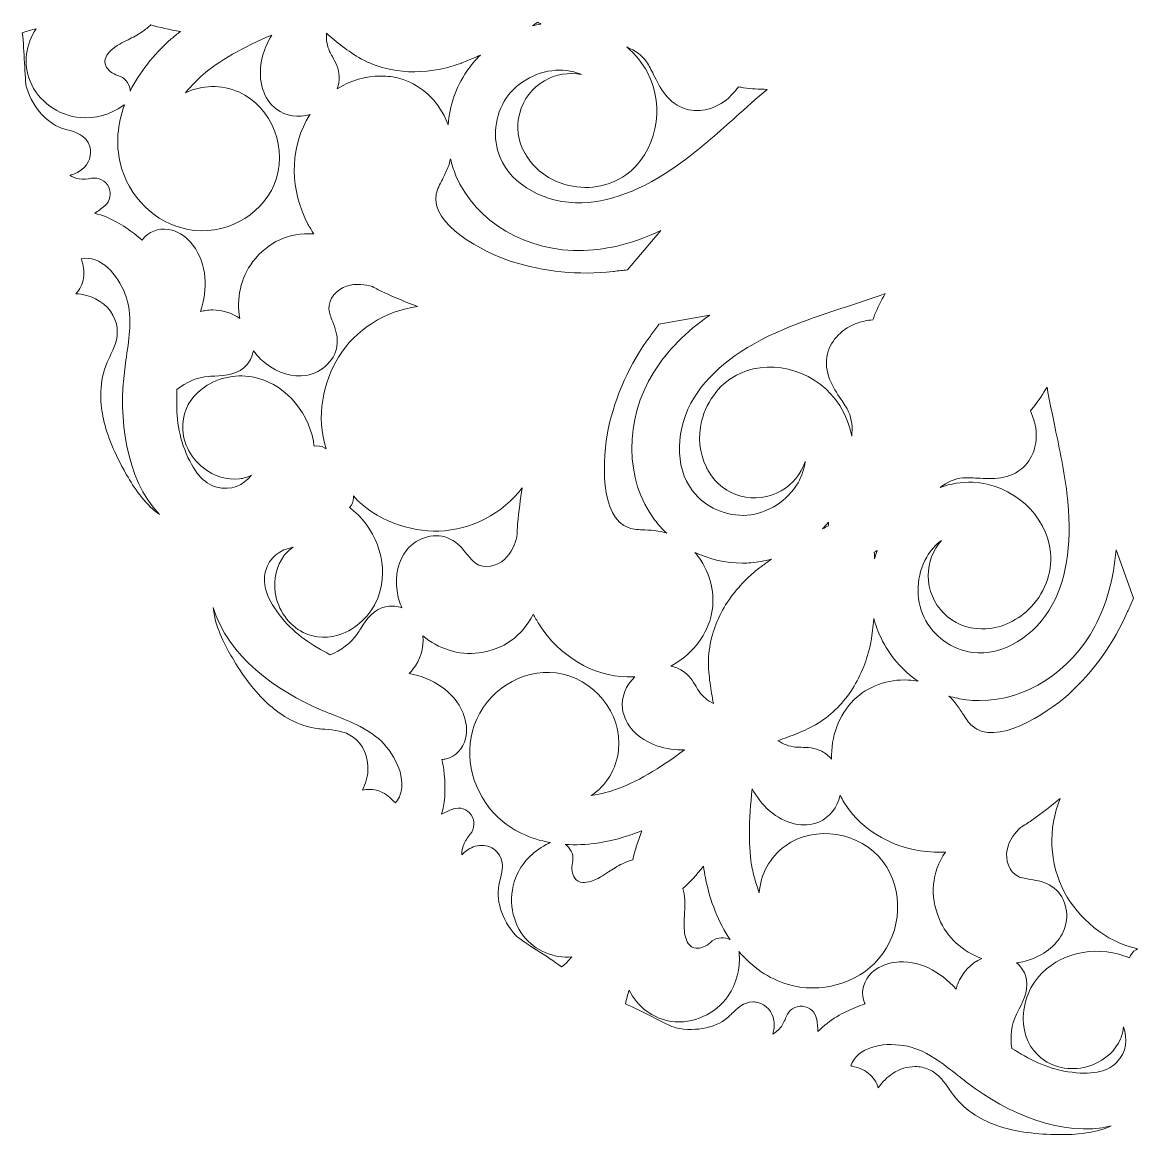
# Model space of a CAD drawing. Header units: inches. Extents: x -5 to 3122, y -2796 to 0.
# Drawn here: x 131.7 to 470.7, y -1914.3 to -1575.3 of the extents above; entities that cross this region are included whole.
import ezdxf

# ---------------------------------------------------------------- set-up
doc = ezdxf.new("R2010")
doc.units = ezdxf.units.IN
doc.header["$MEASUREMENT"] = 0
doc.layers.add('6', color=7, linetype='Continuous')

msp = doc.modelspace()

# ---------------------------------------------------------------- linework, layer by layer
at = {"layer": '6', "lineweight": 0}
for points, knots in [([(160.76, -1591.49), (159.1, -1591.01), (157.65, -1589.86), (157.07, -1588.56), (156.66, -1587.66), (156.69, -1586.75), (157.15, -1585.8), (157.81, -1584.42), (159.17, -1583.15), (161.32, -1581.92), (162.12, -1581.46), (162.96, -1581.03), (163.85, -1580.59), (165.25, -1579.88), (166.7, -1579.15), (168.1, -1578.21), (169.1, -1577.55), (169.98, -1576.82), (170.75, -1576.05), (173.35, -1576.89), (176.41, -1577.58), (179.77, -1578.09), (178.77, -1578.85), (177.84, -1579.61), (176.98, -1580.36), (171.46, -1585.2), (167.25, -1590.61), (164.49, -1596.2), (164.48, -1596.01), (164.46, -1595.82), (164.43, -1595.63), (164.1, -1593.64), (162.7, -1592.05), (160.76, -1591.49)], [0, 0, 0, 0, 1, 1, 1, 2, 2, 2, 3, 3, 3, 4, 4, 4, 5, 5, 5, 6, 6, 6, 7, 7, 7, 8, 8, 8, 9, 9, 9, 10, 10, 10, 11, 11, 11, 11]), ([(288.34, -1575.31), (288.65, -1575.49), (288.97, -1575.67), (289.29, -1575.84), (288.41, -1575.99), (287.53, -1576.18), (286.67, -1576.4), (287.22, -1576.04), (287.78, -1575.68), (288.34, -1575.31)], [0, 0, 0, 0, 1, 1, 1, 2, 2, 2, 3, 3, 3, 3]), ([(156.71, -1631.13), (156.73, -1631.11), (156.78, -1631.07), (156.79, -1631.06), (158.42, -1629.64), (158.88, -1627.38), (157.95, -1625.43), (157, -1623.44), (154.91, -1622.36), (152.74, -1622.73), (151.34, -1622.97), (150.12, -1623.02), (149, -1622.88), (148, -1622.75), (146.96, -1622.37), (146.09, -1621.81), (147.36, -1621.53), (148.63, -1621), (149.81, -1620.06), (151.99, -1618.32), (152.92, -1615.58), (152.17, -1613.08), (151.09, -1609.5), (147.61, -1608.58), (145.31, -1607.96), (145.06, -1607.9), (144.82, -1607.84), (144.58, -1607.77), (139.48, -1606.33), (135.05, -1601.57), (133.03, -1595.33), (132.67, -1594.23), (132.5, -1590.7), (132.35, -1587.59), (132.2, -1584.61), (132.04, -1581.32), (131.69, -1578.5), (133.08, -1577.97), (134.48, -1577.58), (135.88, -1577.33), (132.76, -1581.82), (131.94, -1587.99), (134.04, -1593.19), (136.49, -1599.26), (142.65, -1603.72), (149.37, -1604.28), (153.82, -1604.66), (158.4, -1603.38), (162.26, -1600.71), (162.42, -1600.6), (162.57, -1600.48), (162.72, -1600.36), (160.58, -1606.31), (160.1, -1612.36), (161.44, -1618.07), (163.85, -1628.27), (172.11, -1636.38), (182.01, -1638.25), (192.8, -1640.3), (204.08, -1634.44), (208.25, -1624.64), (212.72, -1614.13), (207.68, -1600.97), (197.47, -1596.49), (192.23, -1594.18), (186.12, -1594.32), (181.28, -1596.79), (183.34, -1594.23), (185.4, -1592.29), (186.56, -1591.27), (191.16, -1587.24), (199.04, -1582.72), (207.51, -1579.18), (206.14, -1581.47), (204.97, -1584.13), (204.4, -1587.06), (203.22, -1593.02), (205, -1598.78), (208.92, -1601.73), (211.75, -1603.86), (215.64, -1604.41), (219.22, -1603.3), (218.79, -1603.94), (218.38, -1604.6), (218.01, -1605.29), (212.95, -1614.43), (213.15, -1626.44), (218.52, -1636.62), (219.06, -1637.63), (219.64, -1638.62), (220.27, -1639.6), (212.72, -1639.17), (206.42, -1642.01), (201.79, -1648.04), (197.99, -1652.96), (196.73, -1659.36), (197.76, -1665.36), (195.41, -1663.58), (192.41, -1662.73), (189.56, -1662.73), (188.84, -1662.73), (188.14, -1662.78), (187.45, -1662.89), (186.91, -1662.97), (186.37, -1663.08), (185.83, -1663.22), (188.05, -1656.42), (188, -1648.79), (183.5, -1643), (181.74, -1640.73), (179.57, -1639.18), (177.24, -1638.52), (174.21, -1637.66), (170.95, -1638.44), (168.94, -1640.51), (168.62, -1640.83), (168.34, -1641.17), (168.09, -1641.54), (167.32, -1640.83), (166.51, -1640.15), (165.68, -1639.52), (162.69, -1637.25), (158.57, -1634.51), (153.64, -1633.35), (154.72, -1632.68), (155.75, -1631.94), (156.71, -1631.13)], [0, 0, 0, 0, 1, 1, 1, 2, 2, 2, 3, 3, 3, 4, 4, 4, 5, 5, 5, 6, 6, 6, 7, 7, 7, 8, 8, 8, 9, 9, 9, 10, 10, 10, 11, 11, 11, 12, 12, 12, 13, 13, 13, 14, 14, 14, 15, 15, 15, 16, 16, 16, 17, 17, 17, 18, 18, 18, 19, 19, 19, 20, 20, 20, 21, 21, 21, 22, 22, 22, 23, 23, 23, 24, 24, 24, 25, 25, 25, 26, 26, 26, 27, 27, 27, 28, 28, 28, 29, 29, 29, 30, 30, 30, 31, 31, 31, 32, 32, 32, 33, 33, 33, 34, 34, 34, 35, 35, 35, 36, 36, 36, 37, 37, 37, 38, 38, 38, 39, 39, 39, 40, 40, 40, 41, 41, 41, 42, 42, 42, 42]), ([(225.93, -1585.74), (225.62, -1585.18), (225.32, -1584.64), (225.09, -1584.13), (224.31, -1582.43), (224.05, -1580.61), (224.12, -1578.59), (225.67, -1579.92), (227.28, -1581.27), (229.02, -1582.63), (230.81, -1583.97), (232.59, -1585.28), (234.81, -1586.5), (237.17, -1587.74), (239.58, -1588.68), (241.97, -1589.28), (246.57, -1590.47), (251.51, -1590.68), (256.67, -1589.9), (258.96, -1589.56), (261.28, -1589.01), (263.61, -1588.25), (263.61, -1588.25), (265.16, -1587.71), (265.16, -1587.71), (265.2, -1587.69), (265.24, -1587.68), (265.29, -1587.66), (265.29, -1587.66), (266.82, -1587.05), (266.82, -1587.05), (267.75, -1586.67), (268.83, -1586.23), (269.84, -1585.76), (270.2, -1585.6), (270.56, -1585.43), (270.91, -1585.26), (269.41, -1586.74), (268.04, -1588.37), (266.84, -1590.12), (263.49, -1595), (261.55, -1600.69), (261.09, -1606.49), (260.76, -1605.54), (260.36, -1604.6), (259.9, -1603.68), (257.08, -1598.14), (252.05, -1593.92), (246.44, -1592.39), (244.56, -1591.88), (242.64, -1591.63), (240.71, -1591.63), (236.11, -1591.63), (231.48, -1593.02), (227.43, -1595.5), (227.85, -1594.31), (228.08, -1593.05), (228.01, -1591.76), (227.9, -1589.29), (226.86, -1587.41), (225.93, -1585.74)], [0, 0, 0, 0, 1, 1, 1, 2, 2, 2, 3, 3, 3, 4, 4, 4, 5, 5, 5, 6, 6, 6, 7, 7, 7, 8, 8, 8, 9, 9, 9, 10, 10, 10, 11, 11, 11, 12, 12, 12, 13, 13, 13, 14, 14, 14, 15, 15, 15, 16, 16, 16, 17, 17, 17, 18, 18, 18, 19, 19, 19, 20, 20, 20, 20]), ([(301.83, -1630.15), (290.7, -1630.51), (280.45, -1624.83), (276.91, -1616.37), (274.5, -1610.61), (275.25, -1603.53), (278.81, -1598.33), (282.34, -1593.18), (288.67, -1589.86), (294.97, -1589.86), (295.01, -1589.86), (295.04, -1589.86), (295.08, -1589.86), (297.4, -1589.88), (299.67, -1590.35), (301.71, -1591.2), (297.84, -1590.42), (293.87, -1591.06), (290.42, -1593.05), (286.67, -1595.22), (283.99, -1598.71), (282.87, -1602.89), (281.75, -1607.07), (282.33, -1611.43), (284.49, -1615.18), (284.76, -1615.65), (285.05, -1616.1), (285.36, -1616.54), (287.92, -1620.36), (291.92, -1623.22), (296.61, -1624.59), (303.04, -1626.46), (309.93, -1625.4), (315.06, -1621.75), (324.35, -1615.15), (327.34, -1601.17), (321.73, -1590.59), (320.16, -1587.63), (318.01, -1585), (315.45, -1582.8), (317.91, -1583.88), (320.02, -1585.32), (321.44, -1587.36), (322.18, -1588.42), (322.85, -1589.78), (323.56, -1591.23), (325.51, -1595.16), (327.92, -1600.05), (333.52, -1601.69), (337.69, -1602.91), (342.59, -1601.63), (346.3, -1598.34), (347.38, -1597.38), (348.38, -1596.27), (349.36, -1594.91), (349.87, -1595.02), (350.39, -1595.12), (350.9, -1595.19), (353.29, -1595.52), (355.69, -1595.68), (358.12, -1595.68), (354.84, -1598.44), (351.66, -1601.28), (348.54, -1604.07), (343.6, -1608.49), (338.5, -1613.05), (333.25, -1617.01), (322.12, -1625.4), (311.55, -1629.82), (301.83, -1630.15)], [0, 0, 0, 0, 1, 1, 1, 2, 2, 2, 3, 3, 3, 4, 4, 4, 5, 5, 5, 6, 6, 6, 7, 7, 7, 8, 8, 8, 9, 9, 9, 10, 10, 10, 11, 11, 11, 12, 12, 12, 13, 13, 13, 14, 14, 14, 15, 15, 15, 16, 16, 16, 17, 17, 17, 18, 18, 18, 19, 19, 19, 20, 20, 20, 21, 21, 21, 22, 22, 22, 23, 23, 23, 23]), ([(302.31, -1644.66), (309.95, -1644.4), (317.81, -1642.36), (325.79, -1638.57), (325.79, -1638.57), (315.66, -1650.56), (315.66, -1650.56), (314.25, -1650.68), (312.88, -1650.84), (311.54, -1651), (311.54, -1651), (311.25, -1651.03), (311.25, -1651.03), (300.92, -1652.23), (290.22, -1651.17), (280.32, -1647.97), (272.02, -1645.28), (255.52, -1636.74), (257.51, -1627.47), (257.82, -1626.03), (258.57, -1624.58), (259.36, -1623.05), (259.95, -1621.91), (260.56, -1620.73), (261.05, -1619.44), (261.39, -1618.57), (261.65, -1617.68), (261.84, -1616.76), (262.25, -1618.53), (262.81, -1620.28), (263.51, -1621.97), (269.36, -1635.96), (285.07, -1645.23), (302.31, -1644.66)], [0, 0, 0, 0, 1, 1, 1, 2, 2, 2, 3, 3, 3, 4, 4, 4, 5, 5, 5, 6, 6, 6, 7, 7, 7, 8, 8, 8, 9, 9, 9, 10, 10, 10, 11, 11, 11, 11]), ([(157.48, -1678.65), (157.73, -1678.08), (158.01, -1677.51), (158.28, -1676.94), (159.49, -1674.44), (160.85, -1671.61), (160.51, -1668.27), (160.13, -1664.61), (157.63, -1661.21), (153.98, -1659.37), (152.22, -1658.49), (150.21, -1657.96), (147.97, -1657.79), (149.21, -1656.47), (150.04, -1654.83), (150.32, -1653.05), (150.65, -1650.91), (150.13, -1649.06), (149.75, -1647.7), (149.7, -1647.54), (149.65, -1647.35), (149.6, -1647.16), (155.53, -1646.11), (160.58, -1651.79), (162.98, -1658), (164.1, -1660.87), (164.54, -1664.18), (164.34, -1668.14), (164.21, -1670.94), (163.79, -1673.86), (163.34, -1676.95), (163.34, -1676.95), (163.32, -1677.11), (163.32, -1677.11), (163.15, -1678.32), (162.97, -1679.53), (162.81, -1680.77), (160.91, -1695.34), (162.93, -1713.93), (173.36, -1724.86), (172.66, -1724.37), (171.98, -1723.83), (171.32, -1723.24), (167.42, -1719.76), (164.61, -1715.11), (162.6, -1711.45), (159.2, -1705.26), (157.16, -1700.03), (156.18, -1695.01), (155.35, -1690.8), (154.91, -1684.54), (157.48, -1678.65)], [0, 0, 0, 0, 1, 1, 1, 2, 2, 2, 3, 3, 3, 4, 4, 4, 5, 5, 5, 6, 6, 6, 7, 7, 7, 8, 8, 8, 9, 9, 9, 10, 10, 10, 11, 11, 11, 12, 12, 12, 13, 13, 13, 14, 14, 14, 15, 15, 15, 16, 16, 16, 17, 17, 17, 17]), ([(201.92, -1675.14), (202.99, -1676.56), (204.24, -1677.86), (205.67, -1678.98), (209.46, -1681.95), (213.93, -1683.29), (217.95, -1682.64), (223.07, -1681.81), (227.14, -1677.6), (227.42, -1672.84), (227.56, -1670.33), (226.72, -1668.12), (225.98, -1666.18), (225.48, -1664.88), (225.01, -1663.65), (224.91, -1662.52), (224.62, -1659.34), (227.39, -1656.45), (230.22, -1655.5), (233.08, -1654.54), (236.05, -1655.03), (238.14, -1655.65), (239.31, -1656.29), (240.49, -1656.89), (241.65, -1657.43), (245.15, -1659.05), (248.55, -1660.47), (251.86, -1661.68), (242.1, -1662.96), (232.92, -1668.69), (227.77, -1677.11), (223.25, -1684.49), (220.8, -1695.29), (224.06, -1704.93), (223.88, -1704.83), (223.71, -1704.74), (223.54, -1704.63), (222.6, -1704.05), (221.46, -1703.92), (220.39, -1704.18), (220.33, -1703.66), (220.26, -1703.14), (220.16, -1702.63), (218.34, -1692.77), (210.67, -1684.72), (201.51, -1683.07), (196.24, -1682.12), (190.39, -1683.53), (186.24, -1686.77), (182.75, -1689.5), (180.75, -1693.17), (180.47, -1697.39), (180.14, -1702.32), (182.54, -1707.45), (186.72, -1710.77), (189.92, -1713.3), (194.01, -1714.54), (197.68, -1714.09), (198.98, -1713.92), (200.21, -1713.55), (201.33, -1713), (198.89, -1715.97), (195.14, -1717.79), (190.78, -1716.59), (186.74, -1715.47), (183.65, -1711.85), (181.04, -1705.18), (178.65, -1699.06), (178.44, -1692.82), (178.69, -1686.94), (181.42, -1684.64), (184.83, -1683.23), (188.4, -1682.92), (189, -1682.87), (189.62, -1682.85), (190.24, -1682.82), (193.42, -1682.68), (197.39, -1682.5), (200.1, -1679.2), (201.06, -1678.04), (201.67, -1676.63), (201.92, -1675.14)], [0, 0, 0, 0, 1, 1, 1, 2, 2, 2, 3, 3, 3, 4, 4, 4, 5, 5, 5, 6, 6, 6, 7, 7, 7, 8, 8, 8, 9, 9, 9, 10, 10, 10, 11, 11, 11, 12, 12, 12, 13, 13, 13, 14, 14, 14, 15, 15, 15, 16, 16, 16, 17, 17, 17, 18, 18, 18, 19, 19, 19, 20, 20, 20, 21, 21, 21, 22, 22, 22, 23, 23, 23, 24, 24, 24, 25, 25, 25, 26, 26, 26, 27, 27, 27, 27]), ([(376.45, -1676.05), (375.08, -1681.72), (378.11, -1686.26), (380.54, -1689.91), (381.43, -1691.25), (382.28, -1692.51), (382.83, -1693.69), (383.88, -1695.93), (384.07, -1698.48), (383.78, -1701.15), (383.15, -1697.83), (381.95, -1694.66), (380.17, -1691.82), (373.82, -1681.67), (360.21, -1677.27), (349.85, -1682.01), (344.13, -1684.63), (339.76, -1690.07), (338.17, -1696.57), (337.01, -1701.32), (337.49, -1706.21), (339.52, -1710.34), (339.74, -1710.82), (339.99, -1711.3), (340.26, -1711.77), (344.72, -1719.51), (354.65, -1722.16), (362.39, -1717.7), (365.83, -1715.71), (368.38, -1712.59), (369.64, -1708.85), (369.35, -1711.04), (368.63, -1713.24), (367.48, -1715.26), (364.34, -1720.76), (358.27, -1724.63), (352.01, -1725.12), (345.73, -1725.6), (339.23, -1722.72), (335.44, -1717.74), (329.86, -1710.43), (330.08, -1698.72), (335.96, -1689.27), (341.1, -1681.02), (350.22, -1674.07), (363.05, -1668.63), (369.14, -1666.05), (375.65, -1663.91), (381.94, -1661.85), (385.89, -1660.55), (389.93, -1659.22), (393.96, -1657.76), (392.75, -1659.85), (391.68, -1662.02), (390.77, -1664.26), (390.58, -1664.73), (390.4, -1665.23), (390.25, -1665.72), (388.58, -1665.9), (387.12, -1666.21), (385.74, -1666.66), (381.04, -1668.23), (377.48, -1671.83), (376.45, -1676.05)], [0, 0, 0, 0, 1, 1, 1, 2, 2, 2, 3, 3, 3, 4, 4, 4, 5, 5, 5, 6, 6, 6, 7, 7, 7, 8, 8, 8, 9, 9, 9, 10, 10, 10, 11, 11, 11, 12, 12, 12, 13, 13, 13, 14, 14, 14, 15, 15, 15, 16, 16, 16, 17, 17, 17, 18, 18, 18, 19, 19, 19, 20, 20, 20, 21, 21, 21, 21]), ([(324.85, -1729.94), (323.48, -1729.72), (322.16, -1729.66), (320.88, -1729.6), (319.15, -1729.52), (317.52, -1729.45), (316.12, -1728.99), (307.1, -1726.08), (307.95, -1707.52), (309.78, -1698.99), (311.96, -1688.82), (316.39, -1679.03), (322.59, -1670.67), (322.59, -1670.67), (322.77, -1670.42), (322.77, -1670.42), (323.58, -1669.35), (324.4, -1668.24), (325.2, -1667.09), (325.2, -1667.09), (340.65, -1664.31), (340.65, -1664.31), (333.37, -1669.33), (327.68, -1675.11), (323.64, -1681.6), (314.64, -1696.05), (314.74, -1714.54), (323.89, -1726.54), (325, -1728), (326.23, -1729.36), (327.56, -1730.6), (326.67, -1730.31), (325.76, -1730.08), (324.85, -1729.94)], [0, 0, 0, 0, 1, 1, 1, 2, 2, 2, 3, 3, 3, 4, 4, 4, 5, 5, 5, 6, 6, 6, 7, 7, 7, 8, 8, 8, 9, 9, 9, 10, 10, 10, 11, 11, 11, 11]), ([(406.6, -1737.85), (407.77, -1735.85), (409.32, -1734.12), (411.07, -1732.78), (408.46, -1735.74), (407.04, -1739.5), (407.04, -1743.48), (407.04, -1752.41), (414.3, -1759.68), (423.24, -1759.68), (423.38, -1759.68), (423.52, -1759.67), (423.62, -1759.66), (423.63, -1759.66), (423.64, -1759.66), (423.64, -1759.66), (428.65, -1759.66), (433.55, -1757.61), (437.44, -1753.88), (442.28, -1749.25), (444.81, -1742.75), (444.21, -1736.49), (443.14, -1725.14), (432.53, -1715.56), (420.56, -1715.13), (417.21, -1715.01), (413.87, -1715.55), (410.69, -1716.66), (412.85, -1715.08), (415.15, -1713.98), (417.61, -1713.77), (418.9, -1713.66), (420.41, -1713.76), (422.02, -1713.86), (426.4, -1714.14), (431.85, -1714.5), (436.07, -1710.47), (439.21, -1707.47), (440.55, -1702.59), (439.55, -1697.73), (439.26, -1696.31), (438.8, -1694.89), (438.12, -1693.36), (438.47, -1692.98), (438.81, -1692.58), (439.12, -1692.17), (440.61, -1690.27), (441.95, -1688.26), (443.16, -1686.16), (443.91, -1690.37), (444.78, -1694.54), (445.63, -1698.63), (446.99, -1705.12), (448.39, -1711.83), (449.2, -1718.37), (450.9, -1732.21), (449.44, -1743.57), (444.87, -1752.15), (439.63, -1761.96), (429.6, -1768), (420.47, -1766.84), (414.28, -1766.05), (408.52, -1761.86), (405.8, -1756.17), (403.09, -1750.51), (403.41, -1743.32), (406.6, -1737.85)], [0, 0, 0, 0, 1, 1, 1, 2, 2, 2, 3, 3, 3, 4, 4, 4, 5, 5, 5, 6, 6, 6, 7, 7, 7, 8, 8, 8, 9, 9, 9, 10, 10, 10, 11, 11, 11, 12, 12, 12, 13, 13, 13, 14, 14, 14, 15, 15, 15, 16, 16, 16, 17, 17, 17, 18, 18, 18, 19, 19, 19, 20, 20, 20, 21, 21, 21, 22, 22, 22, 22]), ([(245.59, -1748.13), (245.85, -1749.93), (246.35, -1751.66), (247.05, -1753.3), (245.63, -1752.77), (244.11, -1752.6), (242.62, -1752.84), (238.41, -1753.54), (236.27, -1756.89), (234.56, -1759.58), (234.22, -1760.1), (233.89, -1760.62), (233.54, -1761.12), (231.5, -1764.06), (228.57, -1766.3), (225.21, -1767.52), (220, -1764.79), (214.7, -1761.5), (210.59, -1756.36), (206.12, -1750.77), (204.53, -1746.28), (205.58, -1742.23), (206.72, -1737.85), (210.17, -1735.5), (213.97, -1734.88), (212.92, -1735.58), (211.99, -1736.46), (211.2, -1737.5), (208.97, -1740.44), (207.99, -1744.6), (208.59, -1748.65), (209.37, -1753.93), (212.62, -1758.57), (217.06, -1760.75), (220.85, -1762.62), (225.02, -1762.73), (229.13, -1761.07), (234.01, -1759.09), (238.17, -1754.73), (239.98, -1749.69), (243.12, -1740.93), (239.99, -1730.27), (232.36, -1723.75), (231.96, -1723.42), (231.55, -1723.09), (231.13, -1722.79), (231.9, -1721.99), (232.36, -1720.94), (232.32, -1719.83), (232.31, -1719.63), (232.31, -1719.44), (232.32, -1719.24), (239.04, -1726.87), (249.61, -1730.14), (258.27, -1729.93), (268.13, -1729.68), (277.69, -1724.59), (283.67, -1716.78), (283.07, -1720.25), (282.6, -1723.9), (282.25, -1727.75), (282.14, -1729.01), (282.06, -1730.33), (282.03, -1731.68), (281.53, -1733.8), (280.46, -1736.62), (278.21, -1738.61), (275.97, -1740.59), (272.08, -1741.54), (269.47, -1739.7), (268.55, -1739.05), (267.72, -1738.03), (266.84, -1736.95), (265.52, -1735.33), (264.04, -1733.5), (261.79, -1732.37), (257.52, -1730.23), (251.84, -1731.65), (248.57, -1735.67), (246, -1738.83), (244.92, -1743.37), (245.59, -1748.13)], [0, 0, 0, 0, 1, 1, 1, 2, 2, 2, 3, 3, 3, 4, 4, 4, 5, 5, 5, 6, 6, 6, 7, 7, 7, 8, 8, 8, 9, 9, 9, 10, 10, 10, 11, 11, 11, 12, 12, 12, 13, 13, 13, 14, 14, 14, 15, 15, 15, 16, 16, 16, 17, 17, 17, 18, 18, 18, 19, 19, 19, 20, 20, 20, 21, 21, 21, 22, 22, 22, 23, 23, 23, 24, 24, 24, 25, 25, 25, 26, 26, 26, 27, 27, 27, 27]), ([(376.73, -1727.28), (376.72, -1727.64), (376.71, -1728), (376.71, -1728.36), (376.13, -1728.65), (375.54, -1728.95), (374.96, -1729.25), (375.57, -1728.62), (376.17, -1727.96), (376.73, -1727.28)], [0, 0, 0, 0, 1, 1, 1, 2, 2, 2, 3, 3, 3, 3]), ([(457.67, -1758.98), (461.27, -1752.24), (463.43, -1744.42), (464.14, -1735.6), (464.14, -1735.6), (469.46, -1750.37), (469.46, -1750.37), (468.87, -1751.64), (468.32, -1752.91), (467.79, -1754.14), (467.79, -1754.14), (467.66, -1754.43), (467.66, -1754.43), (463.53, -1763.98), (457.26, -1772.71), (449.54, -1779.68), (443.07, -1785.53), (427.42, -1795.55), (420.39, -1789.19), (419.29, -1788.2), (418.42, -1786.83), (417.48, -1785.38), (416.79, -1784.3), (416.08, -1783.18), (415.21, -1782.11), (414.62, -1781.38), (413.97, -1780.71), (413.27, -1780.09), (415.02, -1780.62), (416.81, -1781.01), (418.63, -1781.24), (419.95, -1781.41), (421.3, -1781.49), (422.65, -1781.49), (436.63, -1781.49), (450.37, -1772.66), (457.67, -1758.98)], [0, 0, 0, 0, 1, 1, 1, 2, 2, 2, 3, 3, 3, 4, 4, 4, 5, 5, 5, 6, 6, 6, 7, 7, 7, 8, 8, 8, 9, 9, 9, 10, 10, 10, 11, 11, 11, 12, 12, 12, 12]), ([(340.97, -1756.12), (342.46, -1750.5), (341.31, -1744.03), (337.92, -1738.82), (337.36, -1737.96), (336.76, -1737.16), (336.1, -1736.41), (340.58, -1738.54), (345.53, -1739.69), (350.6, -1739.69), (351.45, -1739.69), (352.31, -1739.66), (353.14, -1739.59), (355.25, -1739.43), (357.34, -1739.05), (359.37, -1738.49), (359.05, -1738.72), (358.73, -1738.94), (358.42, -1739.17), (357.5, -1739.82), (356.58, -1740.53), (355.77, -1741.16), (355.77, -1741.16), (354.49, -1742.16), (354.49, -1742.16), (354.45, -1742.19), (354.42, -1742.22), (354.38, -1742.25), (354.38, -1742.25), (353.11, -1743.36), (353.11, -1743.36), (351.31, -1744.96), (349.68, -1746.7), (348.24, -1748.5), (344.99, -1752.58), (342.7, -1756.97), (341.44, -1761.53), (340.76, -1763.91), (340.36, -1766.47), (340.25, -1769.2), (340.2, -1771.67), (340.44, -1773.87), (340.72, -1776.13), (341.02, -1778.28), (341.39, -1780.34), (341.76, -1782.35), (339.98, -1781.4), (338.53, -1780.27), (337.45, -1778.74), (337.12, -1778.28), (336.81, -1777.76), (336.47, -1777.2), (335.5, -1775.57), (334.39, -1773.73), (332.31, -1772.39), (331.21, -1771.69), (330.01, -1771.25), (328.77, -1771.03), (334.7, -1767.81), (339.3, -1762.46), (340.97, -1756.12)], [0, 0, 0, 0, 1, 1, 1, 2, 2, 2, 3, 3, 3, 4, 4, 4, 5, 5, 5, 6, 6, 6, 7, 7, 7, 8, 8, 8, 9, 9, 9, 10, 10, 10, 11, 11, 11, 12, 12, 12, 13, 13, 13, 14, 14, 14, 15, 15, 15, 16, 16, 16, 17, 17, 17, 18, 18, 18, 19, 19, 19, 20, 20, 20, 20]), ([(391.56, -1735.85), (391.26, -1736.68), (390.99, -1737.52), (390.75, -1738.36), (390.72, -1737.71), (390.68, -1737.05), (390.64, -1736.4), (390.95, -1736.22), (391.26, -1736.04), (391.56, -1735.85)], [0, 0, 0, 0, 1, 1, 1, 2, 2, 2, 3, 3, 3, 3]), ([(232.29, -1792.6), (229.57, -1790.63), (226.44, -1790.4), (223.67, -1790.19), (223.04, -1790.15), (222.41, -1790.1), (221.79, -1790.03), (215.41, -1789.31), (210.21, -1785.8), (206.97, -1782.98), (203.11, -1779.62), (199.61, -1775.24), (195.94, -1769.2), (193.78, -1765.63), (191.15, -1760.87), (190.09, -1755.75), (189.91, -1754.89), (189.79, -1754.03), (189.71, -1753.17), (193.96, -1767.68), (209.05, -1778.72), (222.62, -1784.36), (223.81, -1784.85), (224.99, -1785.32), (226.19, -1785.8), (229.1, -1786.96), (231.84, -1788.06), (234.35, -1789.36), (237.85, -1791.15), (240.49, -1793.19), (242.42, -1795.59), (246.6, -1800.78), (249, -1807.99), (245.12, -1812.6), (244.98, -1812.46), (244.84, -1812.32), (244.72, -1812.2), (243.74, -1811.19), (242.4, -1809.82), (240.38, -1809.04), (239.37, -1808.64), (238.29, -1808.45), (237.22, -1808.45), (236.51, -1808.45), (235.8, -1808.53), (235.1, -1808.7), (236.07, -1806.67), (236.62, -1804.67), (236.73, -1802.7), (236.97, -1798.63), (235.27, -1794.76), (232.29, -1792.6)], [0, 0, 0, 0, 1, 1, 1, 2, 2, 2, 3, 3, 3, 4, 4, 4, 5, 5, 5, 6, 6, 6, 7, 7, 7, 8, 8, 8, 9, 9, 9, 10, 10, 10, 11, 11, 11, 12, 12, 12, 13, 13, 13, 14, 14, 14, 15, 15, 15, 16, 16, 16, 17, 17, 17, 17]), ([(295.61, -1862.43), (293.35, -1860.72), (290.59, -1858.94), (288.09, -1857.33), (285.47, -1855.64), (282.5, -1853.73), (281.72, -1852.87), (277.33, -1847.99), (275.42, -1841.78), (276.72, -1836.64), (276.79, -1836.4), (276.85, -1836.16), (276.92, -1835.92), (277.54, -1833.62), (278.48, -1830.14), (275.91, -1827.42), (274.71, -1826.14), (273.04, -1825.47), (271.29, -1825.47), (270.43, -1825.47), (269.55, -1825.63), (268.7, -1825.97), (267.29, -1826.52), (266.2, -1827.36), (265.32, -1828.32), (265.27, -1827.28), (265.46, -1826.19), (265.85, -1825.26), (266.29, -1824.22), (266.94, -1823.18), (267.84, -1822.1), (269.26, -1820.41), (269.37, -1818.05), (268.12, -1816.23), (266.89, -1814.45), (264.7, -1813.73), (262.66, -1814.42), (262.64, -1814.43), (262.59, -1814.45), (262.57, -1814.46), (261.38, -1814.89), (260.23, -1815.4), (259.1, -1816.01), (260.56, -1811.16), (260.25, -1806.21), (259.78, -1802.48), (259.64, -1801.45), (259.46, -1800.42), (259.23, -1799.4), (259.67, -1799.37), (260.11, -1799.29), (260.55, -1799.18), (263.35, -1798.48), (265.65, -1796.04), (266.42, -1792.99), (267.01, -1790.63), (266.75, -1787.98), (265.67, -1785.32), (262.91, -1778.53), (256.33, -1774.67), (249.32, -1773.19), (249.71, -1772.8), (250.08, -1772.38), (250.42, -1771.96), (252.59, -1769.25), (253.89, -1765.45), (253.44, -1761.79), (258.12, -1765.68), (264.29, -1767.79), (270.45, -1766.97), (277.99, -1765.97), (283.6, -1761.93), (287, -1755.18), (287.53, -1756.21), (288.1, -1757.21), (288.71, -1758.18), (294.84, -1767.93), (305.14, -1774.1), (315.59, -1774.3), (316.37, -1774.31), (317.14, -1774.29), (317.91, -1774.23), (315.15, -1776.78), (313.69, -1780.43), (314.12, -1783.94), (314.71, -1788.82), (318.81, -1793.23), (324.57, -1795.2), (327.39, -1796.16), (330.28, -1796.48), (332.95, -1796.44), (325.65, -1802), (317.79, -1806.57), (312, -1808.54), (310.54, -1809.03), (307.83, -1809.85), (304.58, -1810.35), (309.14, -1807.39), (312.31, -1802.17), (312.94, -1796.48), (314.16, -1785.39), (305.29, -1774.45), (293.95, -1773.07), (283.38, -1771.77), (272.66, -1778.62), (269.04, -1788.98), (265.71, -1798.5), (268.6, -1809.71), (276.23, -1816.89), (280.51, -1820.91), (285.99, -1823.52), (292.21, -1824.64), (292.03, -1824.7), (291.85, -1824.78), (291.68, -1824.86), (287.43, -1826.87), (284.04, -1830.2), (282.14, -1834.24), (279.26, -1840.34), (280.04, -1847.91), (284.08, -1853.06), (287.53, -1857.47), (293.28, -1859.86), (298.71, -1859.4), (297.81, -1860.48), (296.77, -1861.49), (295.61, -1862.43)], [0, 0, 0, 0, 1, 1, 1, 2, 2, 2, 3, 3, 3, 4, 4, 4, 5, 5, 5, 6, 6, 6, 7, 7, 7, 8, 8, 8, 9, 9, 9, 10, 10, 10, 11, 11, 11, 12, 12, 12, 13, 13, 13, 14, 14, 14, 15, 15, 15, 16, 16, 16, 17, 17, 17, 18, 18, 18, 19, 19, 19, 20, 20, 20, 21, 21, 21, 22, 22, 22, 23, 23, 23, 24, 24, 24, 25, 25, 25, 26, 26, 26, 27, 27, 27, 28, 28, 28, 29, 29, 29, 30, 30, 30, 31, 31, 31, 32, 32, 32, 33, 33, 33, 34, 34, 34, 35, 35, 35, 36, 36, 36, 37, 37, 37, 38, 38, 38, 39, 39, 39, 40, 40, 40, 41, 41, 41, 42, 42, 42, 42]), ([(377.66, -1799.25), (376.84, -1798.29), (375.86, -1797.47), (374.71, -1796.88), (372.51, -1795.74), (370.36, -1795.7), (368.46, -1795.67), (367.81, -1795.66), (367.2, -1795.65), (366.64, -1795.6), (364.78, -1795.42), (363.07, -1794.73), (361.37, -1793.67), (363.28, -1792.98), (365.26, -1792.27), (367.31, -1791.44), (369.37, -1790.56), (371.4, -1789.67), (373.56, -1788.37), (375.81, -1786.94), (377.83, -1785.32), (379.54, -1783.55), (382.87, -1780.16), (385.53, -1775.99), (387.43, -1771.13), (388.28, -1768.98), (388.96, -1766.7), (389.47, -1764.29), (389.47, -1764.29), (389.78, -1762.68), (389.78, -1762.68), (389.79, -1762.64), (389.79, -1762.59), (389.8, -1762.55), (389.8, -1762.55), (390.03, -1760.92), (390.03, -1760.92), (390.17, -1759.92), (390.33, -1758.77), (390.43, -1757.65), (390.47, -1757.26), (390.5, -1756.87), (390.54, -1756.48), (391.06, -1758.52), (391.79, -1760.52), (392.7, -1762.43), (395.26, -1767.78), (399.21, -1772.3), (404, -1775.6), (403.02, -1775.41), (402.01, -1775.28), (400.98, -1775.23), (394.77, -1774.9), (388.6, -1777.14), (384.47, -1781.24), (379.82, -1785.86), (377.48, -1792.51), (377.66, -1799.25)], [0, 0, 0, 0, 1, 1, 1, 2, 2, 2, 3, 3, 3, 4, 4, 4, 5, 5, 5, 6, 6, 6, 7, 7, 7, 8, 8, 8, 9, 9, 9, 10, 10, 10, 11, 11, 11, 12, 12, 12, 13, 13, 13, 14, 14, 14, 15, 15, 15, 16, 16, 16, 17, 17, 17, 18, 18, 18, 19, 19, 19, 19]), ([(363.9, -1877.55), (363.41, -1878.88), (362.84, -1879.96), (362.15, -1880.86), (361.54, -1881.66), (360.7, -1882.37), (359.78, -1882.85), (360.16, -1881.61), (360.34, -1880.24), (360.12, -1878.75), (359.71, -1875.99), (357.8, -1873.83), (355.25, -1873.22), (354.75, -1873.11), (354.27, -1873.05), (353.81, -1873.05), (350.93, -1873.05), (348.84, -1875.15), (347.39, -1876.61), (347.22, -1876.79), (347.04, -1876.96), (346.86, -1877.13), (343.07, -1880.83), (336.73, -1882.29), (330.31, -1880.92), (329.18, -1880.68), (326.04, -1879.06), (323.27, -1877.64), (320.62, -1876.28), (317.7, -1874.78), (315.08, -1873.67), (315.32, -1872.2), (315.68, -1870.8), (316.16, -1869.47), (318.48, -1874.41), (323.42, -1878.19), (328.96, -1878.98), (335.45, -1879.89), (342.39, -1876.79), (346.24, -1871.24), (348.78, -1867.58), (349.97, -1862.98), (349.59, -1858.3), (349.57, -1858.1), (349.55, -1857.91), (349.51, -1857.72), (353.59, -1862.55), (358.59, -1865.99), (364.22, -1867.68), (374.25, -1870.7), (385.4, -1867.6), (391.98, -1859.96), (399.14, -1851.64), (399.71, -1838.94), (393.3, -1830.43), (386.44, -1821.31), (372.53, -1819.09), (363.54, -1825.69), (358.92, -1829.08), (355.98, -1834.43), (355.7, -1839.86), (354.51, -1836.8), (353.86, -1834.04), (353.56, -1832.54), (352.37, -1826.54), (352.4, -1817.44), (353.57, -1808.34), (354.87, -1810.67), (356.58, -1813.01), (358.83, -1814.98), (363.41, -1818.98), (369.28, -1820.32), (373.8, -1818.4), (377.06, -1817.01), (379.48, -1813.92), (380.31, -1810.26), (380.65, -1810.95), (381.02, -1811.64), (381.42, -1812.31), (386.81, -1821.26), (397.31, -1827.09), (408.82, -1827.53), (409.96, -1827.57), (411.11, -1827.56), (412.27, -1827.5), (408.12, -1833.82), (407.44, -1840.7), (410.34, -1847.73), (412.71, -1853.48), (417.62, -1857.77), (423.32, -1859.87), (419.93, -1861.31), (417.29, -1864.34), (416.03, -1867.57), (415.83, -1868.08), (415.66, -1868.6), (415.51, -1869.14), (410.73, -1863.81), (404.09, -1860.04), (396.83, -1861.05), (393.99, -1861.44), (391.56, -1862.54), (389.82, -1864.23), (387.56, -1866.42), (386.6, -1869.64), (387.39, -1872.41), (387.51, -1872.85), (387.67, -1873.26), (387.86, -1873.66), (386.86, -1873.98), (385.87, -1874.34), (384.91, -1874.74), (381.45, -1876.19), (377.01, -1878.39), (373.54, -1882.08), (373.51, -1880.81), (373.38, -1879.56), (373.16, -1878.33), (373.15, -1878.3), (373.14, -1878.25), (373.14, -1878.21), (372.72, -1876.09), (371, -1874.56), (368.84, -1874.39), (366.64, -1874.22), (364.65, -1875.48), (363.9, -1877.55)], [0, 0, 0, 0, 1, 1, 1, 2, 2, 2, 3, 3, 3, 4, 4, 4, 5, 5, 5, 6, 6, 6, 7, 7, 7, 8, 8, 8, 9, 9, 9, 10, 10, 10, 11, 11, 11, 12, 12, 12, 13, 13, 13, 14, 14, 14, 15, 15, 15, 16, 16, 16, 17, 17, 17, 18, 18, 18, 19, 19, 19, 20, 20, 20, 21, 21, 21, 22, 22, 22, 23, 23, 23, 24, 24, 24, 25, 25, 25, 26, 26, 26, 27, 27, 27, 28, 28, 28, 29, 29, 29, 30, 30, 30, 31, 31, 31, 32, 32, 32, 33, 33, 33, 34, 34, 34, 35, 35, 35, 36, 36, 36, 37, 37, 37, 38, 38, 38, 39, 39, 39, 40, 40, 40, 41, 41, 41, 42, 42, 42, 42]), ([(470.23, -1857.19), (469.25, -1857.7), (468.57, -1858.63), (468.26, -1859.69), (467.78, -1859.48), (467.3, -1859.29), (466.81, -1859.11), (457.35, -1855.76), (446.55, -1858.38), (440.54, -1865.48), (437.08, -1869.57), (435.38, -1875.35), (436.11, -1880.56), (436.72, -1884.95), (438.91, -1888.51), (442.42, -1890.86), (446.53, -1893.62), (452.17, -1894.11), (457.13, -1892.14), (460.94, -1890.63), (464.06, -1887.71), (465.48, -1884.31), (465.99, -1883.1), (466.29, -1881.85), (466.37, -1880.6), (467.73, -1884.2), (467.42, -1888.36), (464.2, -1891.54), (461.21, -1894.48), (456.53, -1895.35), (449.46, -1894.27), (442.95, -1893.28), (437.45, -1890.34), (432.48, -1887.18), (431.86, -1883.67), (432.34, -1880.01), (433.86, -1876.77), (434.11, -1876.22), (434.4, -1875.67), (434.69, -1875.12), (436.16, -1872.29), (437.99, -1868.77), (436.49, -1864.77), (435.95, -1863.36), (435.04, -1862.12), (433.87, -1861.16), (435.64, -1860.95), (437.39, -1860.52), (439.08, -1859.84), (443.54, -1858.05), (446.93, -1854.84), (448.38, -1851.03), (450.23, -1846.19), (448.62, -1840.56), (444.63, -1837.93), (442.53, -1836.55), (440.2, -1836.18), (438.15, -1835.85), (436.77, -1835.63), (435.47, -1835.42), (434.44, -1834.95), (431.54, -1833.6), (430.42, -1829.77), (431.02, -1826.83), (431.61, -1823.89), (433.53, -1821.55), (435.11, -1820.06), (436.25, -1819.36), (437.36, -1818.64), (438.4, -1817.9), (441.56, -1815.68), (444.49, -1813.44), (447.19, -1811.19), (443.42, -1820.28), (443.79, -1831.09), (448.5, -1839.76), (452.64, -1847.37), (460.76, -1854.89), (470.72, -1856.9), (470.56, -1857), (470.39, -1857.1), (470.23, -1857.19)], [0, 0, 0, 0, 1, 1, 1, 2, 2, 2, 3, 3, 3, 4, 4, 4, 5, 5, 5, 6, 6, 6, 7, 7, 7, 8, 8, 8, 9, 9, 9, 10, 10, 10, 11, 11, 11, 12, 12, 12, 13, 13, 13, 14, 14, 14, 15, 15, 15, 16, 16, 16, 17, 17, 17, 18, 18, 18, 19, 19, 19, 20, 20, 20, 21, 21, 21, 22, 22, 22, 23, 23, 23, 24, 24, 24, 25, 25, 25, 26, 26, 26, 27, 27, 27, 27]), ([(299.6, -1835.43), (298.77, -1834.28), (298.5, -1832.45), (298.91, -1830.77), (299.39, -1828.81), (298.72, -1826.81), (297.16, -1825.53), (297.01, -1825.41), (296.86, -1825.29), (296.7, -1825.19), (302.92, -1825.59), (309.71, -1824.65), (316.66, -1822.29), (317.74, -1821.92), (318.86, -1821.49), (320.02, -1821.01), (318.78, -1824.17), (317.85, -1827.16), (317.28, -1829.84), (316.22, -1830.12), (315.15, -1830.52), (314.08, -1831.05), (312.57, -1831.8), (311.21, -1832.69), (309.9, -1833.55), (309.07, -1834.09), (308.28, -1834.61), (307.48, -1835.07), (305.34, -1836.32), (303.56, -1836.86), (302.03, -1836.75), (300.98, -1836.67), (300.18, -1836.24), (299.6, -1835.43)], [0, 0, 0, 0, 1, 1, 1, 2, 2, 2, 3, 3, 3, 4, 4, 4, 5, 5, 5, 6, 6, 6, 7, 7, 7, 8, 8, 8, 9, 9, 9, 10, 10, 10, 11, 11, 11, 11]), ([(346.27, -1853.88), (344.38, -1853.16), (342.31, -1853.59), (340.85, -1854.99), (339.61, -1856.18), (337.89, -1856.87), (336.47, -1856.72), (335.48, -1856.62), (334.71, -1856.14), (334.12, -1855.27), (333.25, -1854.01), (332.84, -1852.19), (332.84, -1849.72), (332.85, -1848.79), (332.9, -1847.86), (332.95, -1846.86), (333.04, -1845.29), (333.13, -1843.67), (333.03, -1841.99), (332.95, -1840.79), (332.77, -1839.67), (332.48, -1838.61), (334.51, -1836.78), (336.63, -1834.48), (338.75, -1831.83), (338.91, -1833.07), (339.1, -1834.25), (339.32, -1835.37), (340.76, -1842.57), (343.33, -1848.93), (346.8, -1854.11), (346.62, -1854.03), (346.45, -1853.95), (346.27, -1853.88)], [0, 0, 0, 0, 1, 1, 1, 2, 2, 2, 3, 3, 3, 4, 4, 4, 5, 5, 5, 6, 6, 6, 7, 7, 7, 8, 8, 8, 9, 9, 9, 10, 10, 10, 11, 11, 11, 11]), ([(388.94, -1894.81), (387.26, -1893.45), (385.39, -1892.97), (384.02, -1892.62), (383.85, -1892.58), (383.67, -1892.53), (383.49, -1892.49), (385.54, -1886.82), (392.98, -1885.29), (399.57, -1886.32), (402.61, -1886.79), (405.7, -1888.06), (409.02, -1890.21), (411.37, -1891.71), (413.68, -1893.53), (416.16, -1895.48), (417.15, -1896.26), (418.16, -1897.06), (419.19, -1897.85), (430.86, -1906.78), (447.97, -1914.33), (462.66, -1910.76), (461.88, -1911.11), (461.07, -1911.44), (460.23, -1911.71), (455.27, -1913.35), (449.84, -1913.46), (445.66, -1913.37), (438.59, -1913.22), (433.05, -1912.38), (428.21, -1910.72), (424.15, -1909.32), (418.51, -1906.57), (414.7, -1901.41), (414.33, -1900.91), (413.97, -1900.38), (413.62, -1899.86), (412.05, -1897.56), (410.28, -1894.96), (407.22, -1893.59), (405.91, -1893.01), (404.48, -1892.72), (403.01, -1892.72), (400.71, -1892.72), (398.34, -1893.43), (396.25, -1894.8), (394.61, -1895.88), (393.14, -1897.36), (391.87, -1899.21), (391.35, -1897.48), (390.34, -1895.94), (388.94, -1894.81)], [0, 0, 0, 0, 1, 1, 1, 2, 2, 2, 3, 3, 3, 4, 4, 4, 5, 5, 5, 6, 6, 6, 7, 7, 7, 8, 8, 8, 9, 9, 9, 10, 10, 10, 11, 11, 11, 12, 12, 12, 13, 13, 13, 14, 14, 14, 15, 15, 15, 16, 16, 16, 17, 17, 17, 17])]:
    msp.add_open_spline(points, degree=3, knots=knots, dxfattribs=at)

doc.saveas('drawing.dxf')
